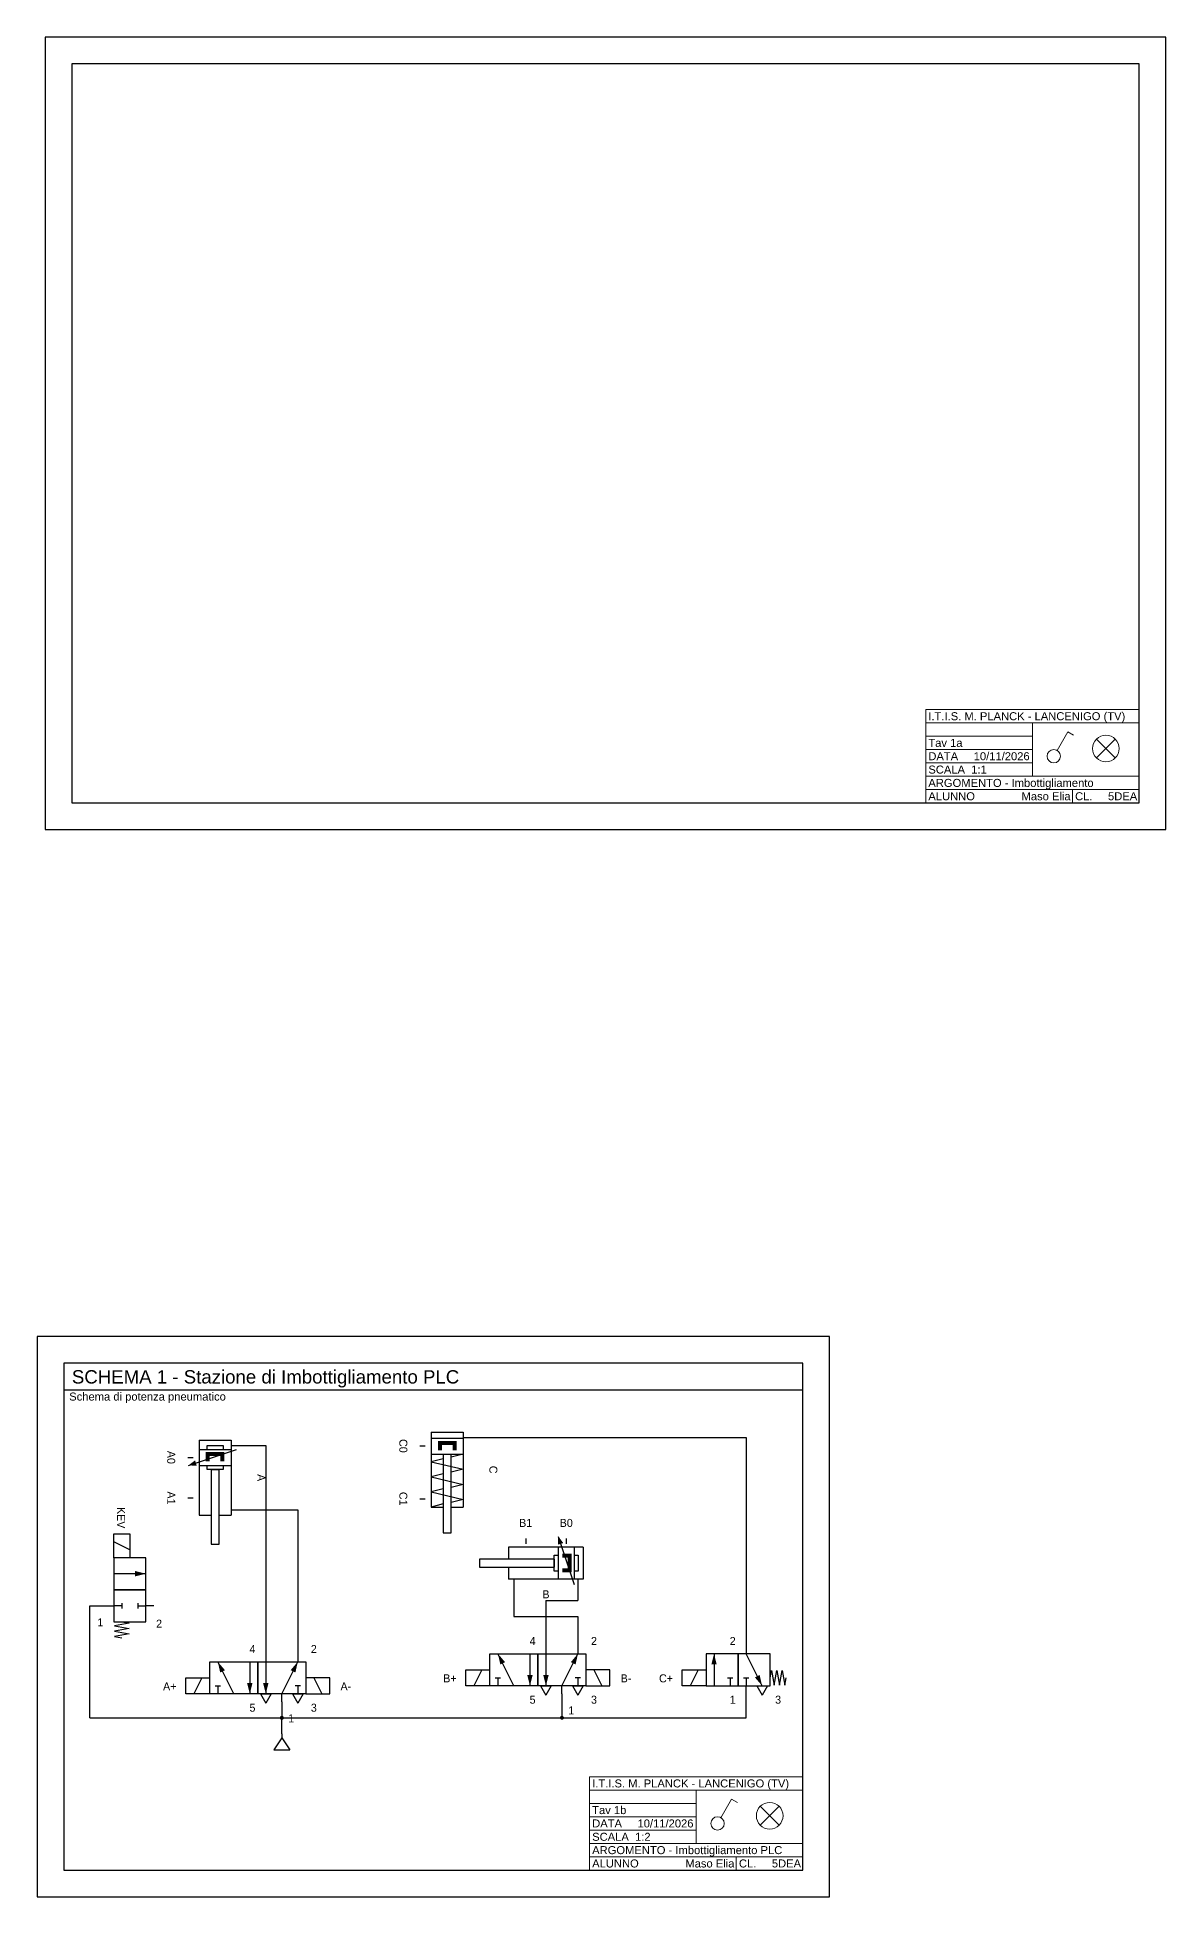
# Model space of a CAD drawing. Extents: x 1 to 1596, y -143 to 746.
# Drawn here: x 819 to 1242, y -143 to 554 of the extents above; entities that cross this region are included whole.
import ezdxf
from ezdxf.enums import TextEntityAlignment as Align

# ---------------------------------------------------------------- set-up
doc = ezdxf.new("R2010")
doc.units = 0
doc.header["$MEASUREMENT"] = 0
doc.linetypes.add('ACAD_ISO02W100', pattern=[15, 12, -3])
doc.linetypes.add('AUSGEZOGEN', pattern=[0])
for name, color, linetype in [('1', 7, 'AUSGEZOGEN'), ('LINES', 7, 'AUSGEZOGEN'), ('TCONNECTIONS', 7, 'AUSGEZOGEN')]:
    doc.layers.add(name, color=color, linetype=linetype)
for name, color, linetype, lineweight in [('Componenti', 42, 'Continuous', 20), ('Contorni', 7, 'Continuous', 30), ('FOGLIO', 30, 'Continuous', 30), ('Scatole di derivazione', 22, 'ACAD_ISO02W100', 20), ('testi', 5, 'Continuous', 13)]:
    doc.layers.add(name, color=color, linetype=linetype, lineweight=lineweight)
doc.styles.add('Testi 2', font='arial.ttf', dxfattribs={"height": 3})
doc.styles.add('Titoli', font='arial.ttf', dxfattribs={"height": 4})

# ---------------------------------------------------------------- blocks, each defined once
blk = doc.blocks.new('Interruttore')
at = {"layer": 'Componenti', "ltscale": 0.25}
for p, q in [((0.63, 2.33), (2.62, 5.8)), ((2.62, 5.8), (3.71, 5.17))]:
    blk.add_line(p, q, dxfattribs=at)
blk.add_circle((0, 1.25), 1.25, dxfattribs=at)
blk = doc.blocks.new('Lampada2')
at = {"layer": 'Componenti', "ltscale": 0.25}
for p, q in [((3.54, 8.54), (-3.54, 1.46)), ((-3.54, 8.54), (3.54, 1.46))]:
    blk.add_line(p, q, dxfattribs=at)
blk.add_circle((0, 5), 5, dxfattribs=at)
blk = doc.blocks.new('B3')
at = {"layer": '1', "color": 7}
for p, q in [((0, 14), (6, 14)), ((0, 14), (0, 0)), ((6, 14), (6, 0)), ((-2, 9.3), (7, 12.3)), ((0, 12.3), (6, 12.3)), ((1.5, 13.05), (4.5, 13.05)), ((1.5, 12.3), (1.5, 13.05)), ((4.5, 13.05), (4.5, 12.3)), ((6, 13), (8, 13)), ((0, 9.3), (6, 9.3)), ((1.5, 8.55), (1.5, 9.3)), ((4.5, 8.55), (1.5, 8.55)), ((2.25, 8.55), (3.75, 8.55)), ((2.25, 8.55), (2.25, -5.45)), ((3.75, -5.45), (3.75, 8.55)), ((4.5, 9.3), (4.5, 8.55)), ((0, 0), (2.25, 0)), ((3.75, 0), (6, 0)), ((6, 1), (8, 1)), ((2.25, -5.45), (3.75, -5.45))]:
    blk.add_line(p, q, dxfattribs=at)
for points in [[(4.75, 11.8), (1.25, 11.8), (4.75, 11.05), (1.25, 11.05)], [(2, 11.8), (1.25, 11.8), (2, 10.05), (1.25, 10.05)], [(4.75, 11.8), (4, 11.8), (4.75, 10.05), (4, 10.05)], [(-2, 9.3), (-0.75, 10.25), (-2, 9.3), (-0.45, 9.25)]]:
    blk.add_solid(points, dxfattribs=at)
blk.add_text('A', height=1.5, rotation=270, dxfattribs=at).set_placement((10.89, 7), align=Align.CENTER)
blk = doc.blocks.new('B4')
at = {"layer": '1', "color": 7}
for p, q in [((5.38, 7.6), (6.38, 7.6)), ((5.38, 0), (6.38, 0))]:
    blk.add_line(p, q, dxfattribs=at)
for s, p in [('A0', (1.52, 7.6)), ('A1', (1.52, 0))]:
    blk.add_text(s, height=1.5, rotation=270, dxfattribs=at).set_placement(p, align=Align.CENTER)
blk = doc.blocks.new('B5')
at = {"layer": '1', "color": 7}
for p, q in [((0, 8), (0, 5.75)), ((14, 8), (0, 8)), ((9.3, 10), (12.3, 1)), ((9.3, 8), (9.3, 2)), ((12.3, 8), (12.3, 2)), ((14, 8), (14, 2)), ((8.55, 5.75), (-5.45, 5.75)), ((-5.45, 5.75), (-5.45, 4.25)), ((-5.45, 4.25), (8.55, 4.25)), ((0, 4.25), (0, 2)), ((8.55, 3.5), (8.55, 6.5)), ((8.55, 6.5), (9.3, 6.5)), ((8.55, 5.75), (8.55, 4.25)), ((9.3, 3.5), (8.55, 3.5)), ((12.3, 6.5), (13.05, 6.5)), ((13.05, 3.5), (12.3, 3.5)), ((13.05, 6.5), (13.05, 3.5)), ((14, 2), (0, 2)), ((1, 2), (1, 0)), ((13, 2), (13, 0))]:
    blk.add_line(p, q, dxfattribs=at)
for points in [[(9.3, 10), (10.25, 8.75), (9.3, 10), (9.25, 8.45)], [(11.8, 6), (11.8, 6.75), (10.05, 6), (10.05, 6.75)], [(11.8, 3.25), (11.8, 4), (10.05, 3.25), (10.05, 4)], [(11.8, 3.25), (11.8, 6.75), (11.05, 3.25), (11.05, 6.75)]]:
    blk.add_solid(points, dxfattribs=at)
blk.add_text('B', height=1.5, dxfattribs=at).set_placement((7, -1.61), align=Align.CENTER)
blk = doc.blocks.new('B6')
at = {"layer": '1', "color": 7}
for p, q in [((0, -2.62), (0, -3.62)), ((7.6, -2.62), (7.6, -3.62))]:
    blk.add_line(p, q, dxfattribs=at)
for s, p in [('B1', (0, -0.48)), ('B0', (7.6, -0.48))]:
    blk.add_text(s, height=1.5, dxfattribs=at).set_placement(p, align=Align.CENTER)
blk = doc.blocks.new('B7')
at = {"layer": '1', "color": 7}
for p, q in [((0, 14), (0, 0)), ((0, 14), (6, 14)), ((6, 14), (6, 0)), ((0, 12.9), (6, 12.9)), ((6, 13), (8, 13)), ((0, 9.9), (6, 9.9)), ((2.25, 9.05), (0, 8.49)), ((0, 8.49), (6, 7.07)), ((2.25, 9.9), (2.25, -4.85)), ((3.75, -4.85), (3.75, 9.9)), ((6, 9.9), (3.75, 9.33)), ((6, 7.07), (3.75, 6.51)), ((2.25, 6.22), (0, 5.66)), ((0, 5.66), (6, 4.24)), ((6, 4.24), (3.75, 3.68)), ((2.25, 3.39), (0, 2.83)), ((0, 2.83), (6, 1.42)), ((2.25, 0.57), (0, 0)), ((0, 0), (2.25, 0)), ((6, 1.42), (3.75, 0.85)), ((3.75, 0), (6, 0)), ((2.25, -4.85), (3.75, -4.85))]:
    blk.add_line(p, q, dxfattribs=at)
for points in [[(4.75, 12.4), (1.25, 12.4), (4.75, 11.65), (1.25, 11.65)], [(2, 12.4), (1.25, 12.4), (2, 10.65), (1.25, 10.65)], [(4.75, 12.4), (4, 12.4), (4.75, 10.65), (4, 10.65)]]:
    blk.add_solid(points, dxfattribs=at)
blk.add_text('C', height=1.5, rotation=270, dxfattribs=at).set_placement((10.89, 7), align=Align.CENTER)
blk = doc.blocks.new('B8')
at = {"layer": '1', "color": 7}
for p, q in [((5.38, 9.9), (6.38, 9.9)), ((5.38, 0), (6.38, 0))]:
    blk.add_line(p, q, dxfattribs=at)
for s, p in [('C0', (1.52, 9.9)), ('C1', (1.52, 0))]:
    blk.add_text(s, height=1.5, rotation=270, dxfattribs=at).set_placement(p, align=Align.CENTER)
blk = doc.blocks.new('B9')
at = {"layer": '1', "color": 7}
for p, q in [((4.5, 1.5), (4.5, 7.5)), ((4.5, 7.5), (13.5, 7.5)), ((9, 1.5), (6, 7.5)), ((12, 7.5), (12, 1.5)), ((13.5, 7.5), (13.5, 1.5)), ((13.5, 1.5), (13.5, 7.5)), ((13.5, 7.5), (22.5, 7.5)), ((15, 9), (15, 7.5)), ((15, 7.5), (15, 1.5)), ((18, 1.5), (21, 7.5)), ((21, 9), (21, 7.5)), ((22.5, 7.5), (22.5, 1.5)), ((0, 1.5), (0, 4.5)), ((0, 4.5), (4.5, 4.5)), ((3, 4.5), (1.5, 1.5)), ((27, 4.5), (22.5, 4.5)), ((24, 4.5), (25.5, 1.5)), ((27, 1.5), (27, 4.5)), ((4.5, 1.5), (0, 1.5)), ((13.5, 1.5), (4.5, 1.5)), ((5.5, 3), (6.5, 3)), ((6, 3), (6, 1.5)), ((22.5, 1.5), (13.5, 1.5)), ((14, 1.5), (15, -0.25)), ((14, 1.5), (16, 1.5)), ((16, 1.5), (15, -0.25)), ((18, 0), (18, 1.5)), ((20, 1.5), (21, -0.25)), ((20, 1.5), (22, 1.5)), ((21.5, 3), (20.5, 3)), ((21, 3), (21, 1.5)), ((22, 1.5), (21, -0.25)), ((22.5, 1.5), (27, 1.5))]:
    blk.add_line(p, q, dxfattribs=at)
for points in [[(6, 7.5), (6.45, 5.49), (6, 7.5), (7.34, 5.93)], [(21, 7.5), (20.55, 5.49), (21, 7.5), (19.66, 5.93)], [(12, 1.5), (12.5, 3.5), (12, 1.5), (11.5, 3.5)], [(15, 1.5), (14.5, 3.5), (15, 1.5), (15.5, 3.5)]]:
    blk.add_solid(points, dxfattribs=at)
for s, p in [('4', (12.5, 9.14)), ('2', (24, 9.14)), ('A+', (-3, 2.14)), ('A-', (30, 2.14)), ('5', (12.5, -1.86)), ('1', (19.75, -3.86)), ('3', (24, -1.86))]:
    blk.add_text(s, height=1.5, dxfattribs=at).set_placement(p, align=Align.CENTER)
blk = doc.blocks.new('B10')
at = {"layer": '1', "color": 7}
for p, q in [((4.5, 1.5), (4.5, 7.5)), ((4.5, 7.5), (13.5, 7.5)), ((9, 1.5), (6, 7.5)), ((12, 7.5), (12, 1.5)), ((13.5, 7.5), (13.5, 1.5)), ((13.5, 1.5), (13.5, 7.5)), ((13.5, 7.5), (22.5, 7.5)), ((15, 9), (15, 7.5)), ((15, 7.5), (15, 1.5)), ((18, 1.5), (21, 7.5)), ((21, 9), (21, 7.5)), ((22.5, 7.5), (22.5, 1.5)), ((0, 1.5), (0, 4.5)), ((0, 4.5), (4.5, 4.5)), ((3, 4.5), (1.5, 1.5)), ((27, 4.5), (22.5, 4.5)), ((24, 4.5), (25.5, 1.5)), ((27, 1.5), (27, 4.5)), ((4.5, 1.5), (0, 1.5)), ((13.5, 1.5), (4.5, 1.5)), ((5.5, 3), (6.5, 3)), ((6, 3), (6, 1.5)), ((22.5, 1.5), (13.5, 1.5)), ((14, 1.5), (15, -0.25)), ((14, 1.5), (16, 1.5)), ((16, 1.5), (15, -0.25)), ((18, 0), (18, 1.5)), ((20, 1.5), (21, -0.25)), ((20, 1.5), (22, 1.5)), ((21.5, 3), (20.5, 3)), ((21, 3), (21, 1.5)), ((22, 1.5), (21, -0.25)), ((22.5, 1.5), (27, 1.5))]:
    blk.add_line(p, q, dxfattribs=at)
for points in [[(6, 7.5), (6.45, 5.49), (6, 7.5), (7.34, 5.93)], [(21, 7.5), (20.55, 5.49), (21, 7.5), (19.66, 5.93)], [(12, 1.5), (12.5, 3.5), (12, 1.5), (11.5, 3.5)], [(15, 1.5), (14.5, 3.5), (15, 1.5), (15.5, 3.5)]]:
    blk.add_solid(points, dxfattribs=at)
for s, p in [('4', (12.5, 9.14)), ('2', (24, 9.14)), ('B+', (-3, 2.14)), ('B-', (30, 2.14)), ('5', (12.5, -1.86)), ('1', (19.75, -3.86)), ('3', (24, -1.86))]:
    blk.add_text(s, height=1.5, dxfattribs=at).set_placement(p, align=Align.CENTER)
blk = doc.blocks.new('B17')
at = {"layer": 'TCONNECTIONS', "color": 7, "const_width": 0.375}
blk.add_lwpolyline([(1.3125, 1.5, 1), (1.6875, 1.5, 1)], format="xyb", close=True, dxfattribs=at)
blk = doc.blocks.new('B18')
at = {"layer": '1', "color": 7}
for p, q in [((2, 4), (2, 3.25)), ((2, 3.25), (0.5, 1)), ((2, 3.25), (0.5, 1)), ((0.5, 1), (3.5, 1)), ((2, 3.25), (3.5, 1))]:
    blk.add_line(p, q, dxfattribs=at)
blk = doc.blocks.new('B19')
at = {"layer": 'TCONNECTIONS', "color": 7, "const_width": 0.375}
blk.add_lwpolyline([(1.3125, 1.5, 1), (1.6875, 1.5, 1)], format="xyb", close=True, dxfattribs=at)
blk = doc.blocks.new('B20')
at = {"layer": '1', "color": 7}
for p, q in [((10.5, 7.5), (4.5, 7.5)), ((4.5, 7.5), (4.5, 1.5)), ((6, 7.5), (6, 1.5)), ((10.5, 1.5), (10.5, 7.5)), ((16.5, 7.5), (10.5, 7.5)), ((10.5, 7.5), (10.5, 1.5)), ((12, 9), (12, 7.5)), ((15, 1.5), (12, 7.5)), ((16.5, 1.5), (16.5, 7.5)), ((0, 1.5), (0, 4.5)), ((0, 4.5), (4.5, 4.5)), ((3, 4.5), (1.5, 1.5)), ((16.5, 3), (16.75, 4.38)), ((16.75, 4.38), (17.25, 1.62)), ((17.25, 1.62), (17.75, 4.38)), ((17.75, 4.38), (18.25, 1.62)), ((18.25, 1.62), (18.75, 4.38)), ((18.75, 4.38), (19.25, 1.62)), ((4.5, 1.5), (0, 1.5)), ((4.5, 1.5), (10.5, 1.5)), ((8.5, 3), (9.5, 3)), ((9, 3), (9, 1.5)), ((10.5, 1.5), (16.5, 1.5)), ((11.5, 3), (12.5, 3)), ((12, 3), (12, 1.5)), ((12, 0), (12, 1.5)), ((14, 1.5), (15, -0.25)), ((14, 1.5), (16, 1.5)), ((16, 1.5), (15, -0.25)), ((19.25, 1.62), (19.5, 3))]:
    blk.add_line(p, q, dxfattribs=at)
for points in [[(6, 7.5), (5.5, 5.5), (6, 7.5), (6.5, 5.5)], [(15, 1.5), (14.55, 3.51), (15, 1.5), (13.66, 3.07)]]:
    blk.add_solid(points, dxfattribs=at)
for s, p in [('2', (9.5, 9.14)), ('C+', (-3, 2.14)), ('1', (9.5, -1.86)), ('3', (18, -1.86))]:
    blk.add_text(s, height=1.5, dxfattribs=at).set_placement(p, align=Align.CENTER)
blk = doc.blocks.new('B61')
at = {"layer": '1', "color": 7}
for p, q in [((1.5, 21), (4.5, 21)), ((1.5, 16.5), (1.5, 21)), ((4.5, 21), (4.5, 16.5)), ((4.5, 18), (1.5, 19.5)), ((1.5, 16.5), (1.5, 10.5)), ((7.5, 16.5), (1.5, 16.5)), ((7.5, 10.5), (7.5, 16.5)), ((7.5, 13.5), (1.5, 13.5)), ((1.5, 10.5), (7.5, 10.5)), ((1.5, 10.5), (1.5, 4.5)), ((7.5, 10.5), (1.5, 10.5)), ((7.5, 4.5), (7.5, 10.5)), ((0, 7.5), (1.5, 7.5)), ((3, 7.5), (1.5, 7.5)), ((3, 8), (3, 7)), ((6, 8), (6, 7)), ((6, 7.5), (7.5, 7.5)), ((9, 7.5), (7.5, 7.5)), ((1.5, 4.5), (7.5, 4.5)), ((4.38, 4.25), (1.62, 3.75)), ((1.62, 3.75), (4.38, 3.25)), ((3, 4.5), (4.38, 4.25)), ((4.38, 3.25), (1.62, 2.75)), ((1.62, 2.75), (4.38, 2.25)), ((4.38, 2.25), (1.62, 1.75)), ((1.62, 1.75), (3, 1.5))]:
    blk.add_line(p, q, dxfattribs=at)
blk.add_solid([(7.5, 13.5), (5.5, 14), (7.5, 13.5), (5.5, 13)], dxfattribs=at)
blk.add_text('KEV', height=1.5, rotation=270, dxfattribs=at).set_placement((2.14, 24), align=Align.CENTER)
for s, p in [('1', (-1, 3.64)), ('2', (10, 3.39))]:
    blk.add_text(s, height=1.5, dxfattribs=at).set_placement(p, align=Align.CENTER)

msp = doc.modelspace()

# ---------------------------------------------------------------- linework, layer by layer
at = {"layer": 'Contorni', "linetype": 'Continuous'}
msp.add_line((828.93, 46.6), (1105.93, 46.6), dxfattribs=at)
at = {"layer": 'FOGLIO', "ltscale": 0.6}
for p, q in [((1241.93, 553.6), (821.93, 553.6)), ((821.93, 553.6), (821.93, 256.6)), ((1241.93, 256.6), (1241.93, 553.6)), ((821.93, 256.6), (1241.93, 256.6)), ((1115.93, 66.6), (818.93, 66.6)), ((818.93, 66.6), (818.93, -143.4)), ((1115.93, -143.4), (1115.93, 66.6)), ((818.93, -143.4), (1115.93, -143.4))]:
    msp.add_line(p, q, dxfattribs=at)
at = {"layer": 'FOGLIO'}
for p, q in [((1231.93, 543.6), (831.93, 543.6)), ((831.93, 543.6), (831.93, 266.6)), ((1231.93, 266.6), (1231.93, 543.6)), ((831.93, 266.6), (1231.93, 266.6)), ((828.93, 56.6), (828.93, -133.4)), ((1105.93, 56.6), (828.93, 56.6)), ((1105.93, -133.4), (1105.93, 56.6)), ((828.93, -133.4), (1105.93, -133.4))]:
    msp.add_line(p, q, dxfattribs=at)
at = {"layer": 'LINES', "color": 7}
for p, q in [((982.61, 28.7), (1084.61, 28.7)), ((1084.61, 28.7), (1084.61, -49.3)), ((895.61, 25.7), (904.61, 25.7)), ((904.61, 25.7), (904.61, -52.3)), ((895.61, 1.7), (916.61, 1.7)), ((916.61, 1.7), (916.61, -52.3)), ((838.61, -76.3), (838.61, -34.3)), ((838.61, -34.3), (844.61, -34.3)), ((997.61, -28.3), (997.61, -38.3)), ((1009.61, -32.3), (1021.61, -32.3)), ((1009.61, -32.3), (1009.61, -49.3)), ((1021.61, -28.3), (1021.61, -32.3)), ((997.61, -38.3), (1021.61, -38.3)), ((1021.61, -38.3), (1021.61, -49.3)), ((904.61, -52.3), (904.61, -52.3)), ((916.61, -52.3), (916.61, -52.3)), ((1084.61, -49.3), (1084.61, -49.3)), ((1015.61, -67.3), (1015.61, -71.3)), ((1084.61, -76.3), (1084.61, -67.3)), ((1084.61, -67.3), (1084.61, -67.3)), ((838.61, -76.3), (910.61, -76.3)), ((910.61, -70.3), (910.61, -76.3)), ((910.61, -76.3), (910.61, -76.3)), ((910.61, -77.3), (910.61, -76.3)), ((910.61, -76.3), (1015.61, -76.3)), ((1015.61, -71.3), (1015.61, -71.3)), ((1015.61, -71.3), (1015.61, -76.3)), ((1015.61, -76.3), (1084.61, -76.3)), ((1015.61, -76.3), (1015.61, -76.3)), ((910.61, -82.3), (910.61, -77.3)), ((910.61, -77.3), (910.61, -77.3))]:
    msp.add_line(p, q, dxfattribs=at)
at = {"layer": 'testi'}
for p, q in [((1151.93, 301.6), (1231.93, 301.6)), ((1151.93, 266.6), (1151.93, 301.6)), ((1231.93, 266.6), (1231.93, 301.6)), ((1151.93, 296.6), (1231.93, 296.6)), ((1191.93, 276.6), (1191.93, 296.6)), ((1151.93, 291.6), (1191.93, 291.6)), ((1151.93, 286.6), (1191.93, 286.6)), ((1151.93, 281.6), (1191.93, 281.6)), ((1151.93, 276.6), (1231.93, 276.6)), ((1151.93, 271.6), (1231.93, 271.6)), ((1151.93, 266.6), (1231.93, 266.6)), ((1206.93, 266.6), (1206.93, 271.6)), ((1025.93, -98.4), (1105.93, -98.4)), ((1025.93, -133.4), (1025.93, -98.4)), ((1025.93, -103.4), (1105.93, -103.4)), ((1065.93, -123.4), (1065.93, -103.4)), ((1105.93, -133.4), (1105.93, -98.4)), ((1025.93, -108.4), (1065.93, -108.4)), ((1025.93, -113.4), (1065.93, -113.4)), ((1025.93, -118.4), (1065.93, -118.4)), ((1025.93, -123.4), (1105.93, -123.4)), ((1025.93, -128.4), (1105.93, -128.4)), ((1080.93, -133.4), (1080.93, -128.4)), ((1025.93, -133.4), (1105.93, -133.4))]:
    msp.add_line(p, q, dxfattribs=at)

# ---------------------------------------------------------------- block references
at = {"layer": '1', "xscale": 2, "yscale": 2, "zscale": 2}
for name, p in [('B8', (951.61, 5.81)), ('B7', (966.61, 2.7)), ('B4', (864.61, 6.1)), ('B3', (879.61, -0.3)), ('B61', (844.61, -49.3)), ('B6', (1002.01, -3.8)), ('B5', (995.61, -28.3)), ('B10', (979.61, -67.3)), ('B20', (1060.61, -67.3)), ('B9', (874.61, -70.3)), ('B19', (907.61, -79.3)), ('B17', (1012.61, -79.3)), ('B18', (906.61, -90.3))]:
    msp.add_blockref(name, p, dxfattribs=at)
at = {"layer": 'Scatole di derivazione', "ltscale": 0.25, "xscale": 2, "yscale": 2, "zscale": 2}
for p in [(1199.93, 281.6), (1073.93, -118.4)]:
    msp.add_blockref('Interruttore', p, dxfattribs=at)
at = {"layer": 'Scatole di derivazione', "ltscale": 0.25}
for p in [(1219.47, 281.98), (1093.47, -118.02)]:
    msp.add_blockref('Lampada2', p, dxfattribs=at)

# ---------------------------------------------------------------- texts
at = {"layer": 'testi', "style": 'Testi 2'}
for s, p in [('I.T.I.S. M. PLANCK - LANCENIGO (TV)', (1152.93, 297.6)), ('Tav 1a', (1152.93, 287.6)), ('SCALA  1:1', (1152.93, 277.6)), ('DATA     10/11/2026', (1152.93, 282.6)), ('ARGOMENTO - Imbottigliamento', (1152.93, 272.6)), ('ALUNNO               Maso Elia', (1152.93, 267.6)), ('CL.     5DEA', (1207.93, 267.6)), ('I.T.I.S. M. PLANCK - LANCENIGO (TV)', (1026.93, -102.4)), ('Tav 1b', (1026.93, -112.4)), ('DATA     10/11/2026', (1026.93, -117.4)), ('ARGOMENTO - Imbottigliamento PLC', (1026.93, -127.4)), ('SCALA  1:2', (1026.93, -122.4)), ('ALUNNO               Maso Elia', (1026.93, -132.4)), ('CL.     5DEA', (1081.93, -132.4))]:
    msp.add_text(s, height=3, dxfattribs=at).set_placement(p)
at = {"layer": 'testi', "ltscale": 0.25}
for s, height, style, p in [('SCHEMA 1 - Stazione di Imbottigliamento PLC', 5, 'Titoli', (831.93, 48.99)), ('Schema di potenza pneumatico', 3, 'Testi 2', (830.93, 42.6))]:
    msp.add_text(s, height=height, dxfattribs=dict(at, style=style)).set_placement(p)

doc.saveas('drawing.dxf')
